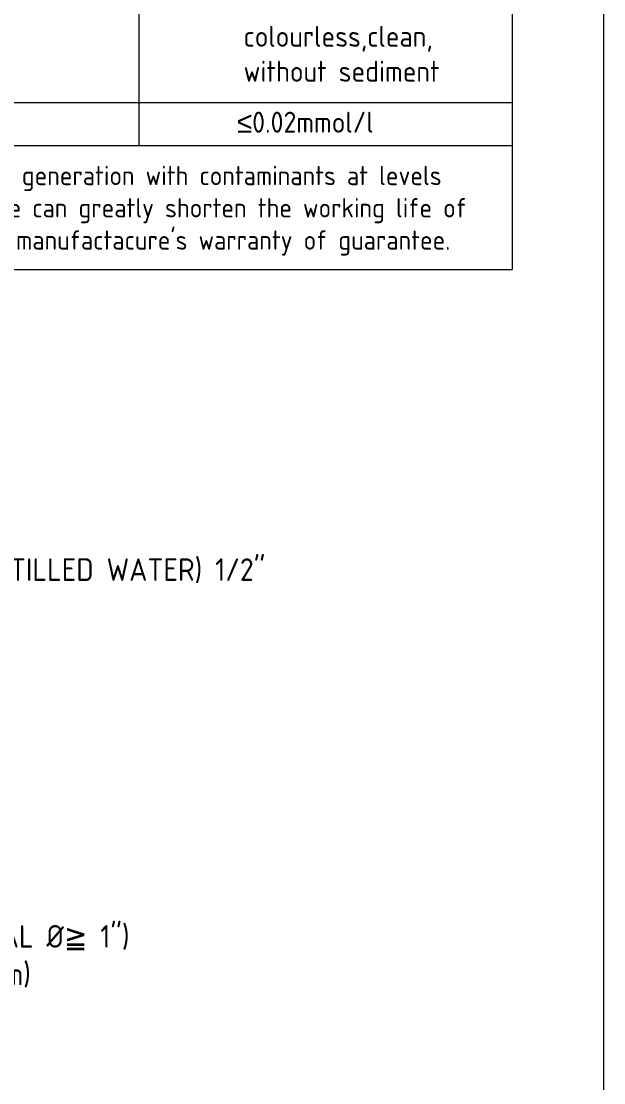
# Model space of a CAD drawing. Header units: millimetres. Extents: x 0 to 5860, y 0 to 4120.
# Drawn here: x 4896 to 5860, y 917 to 2672 of the extents above; entities that cross this region are included whole.
import ezdxf

# ---------------------------------------------------------------- set-up
doc = ezdxf.new("R2010")
doc.units = ezdxf.units.MM
doc.layers.add('D', color=3, linetype='Continuous', lineweight=13)
doc.layers.add('F', color=7, linetype='Continuous', lineweight=15)
doc.styles.get("Standard").update_dxf_attribs({"font": 'kaiu.ttf'})
doc.styles.add('STU25', font='isocp2.shx')

msp = doc.modelspace()

# ---------------------------------------------------------------- linework, layer by layer
at = {"layer": 'D', "color": 11}
for p, q in [((5708.706, 3671.143), (5708.706, 2261.435)), ((5090.792, 3531.406), (5090.792, 2466.606)), ((4238.738, 2537.592), (5708.706, 2537.592)), ((4238.738, 2466.606), (5708.706, 2466.606)), ((4238.738, 2261.435), (5708.706, 2261.435))]:
    msp.add_line(p, q, dxfattribs=at)
at = {"layer": 'F', "color": 6}
msp.add_lwpolyline([(0, 4120), (0, 0), (5860, 0), (5860, 4120)], close=True, dxfattribs=at)

# ---------------------------------------------------------------- texts
at = {"layer": 'D', "color": 11, "attachment_point": 1, "style": 'STU25'}
for s, insert, char_height in [('colourless,clean,\\Pwithout sediment  ', (5264.124, 2664.275), 34.66667), ('{\\f新細明體|b0|i0|c136|p18;≤}0.02mmol/l', (5253.434, 2522.29), 34.66667), ("NOTE The use of water for steam generation with contaminants at levels \\Pexceeding those given in this Table can greatly shorten the working life of \\Pa sterilizer and can invalidate the manufactacure's warranty of guarantee.", (4253.985, 2432.812), 32)]:
    msp.add_mtext(s, dxfattribs=dict(at, insert=insert, char_height=char_height))
at = {"layer": 'D', "insert": (4363.367, 1783.743), "char_height": 37.333, "attachment_point": 1}
msp.add_mtext('{\\Fisocp2.shx;1  TREATED WATER (DISTILLED WATER) 1/2"\\P(PIPE-END HIGH>400mm)}', dxfattribs=at)
at = {"layer": 'D', "insert": (4378.122, 1177.299), "char_height": 37.333, "attachment_point": 1, "style": 'STU25'}
msp.add_mtext('4 DRAINAGE PIPE (METAL %%C{\\f新細明體|b0|i0|c136|p18;≧} 1")\\P{\\f????|b0|i0|c136|p18; } (PIPE-END HIGH{\\f標楷體|b0|i0|c136|p65;≦}30mm)', dxfattribs=at)

doc.saveas('drawing.dxf')
